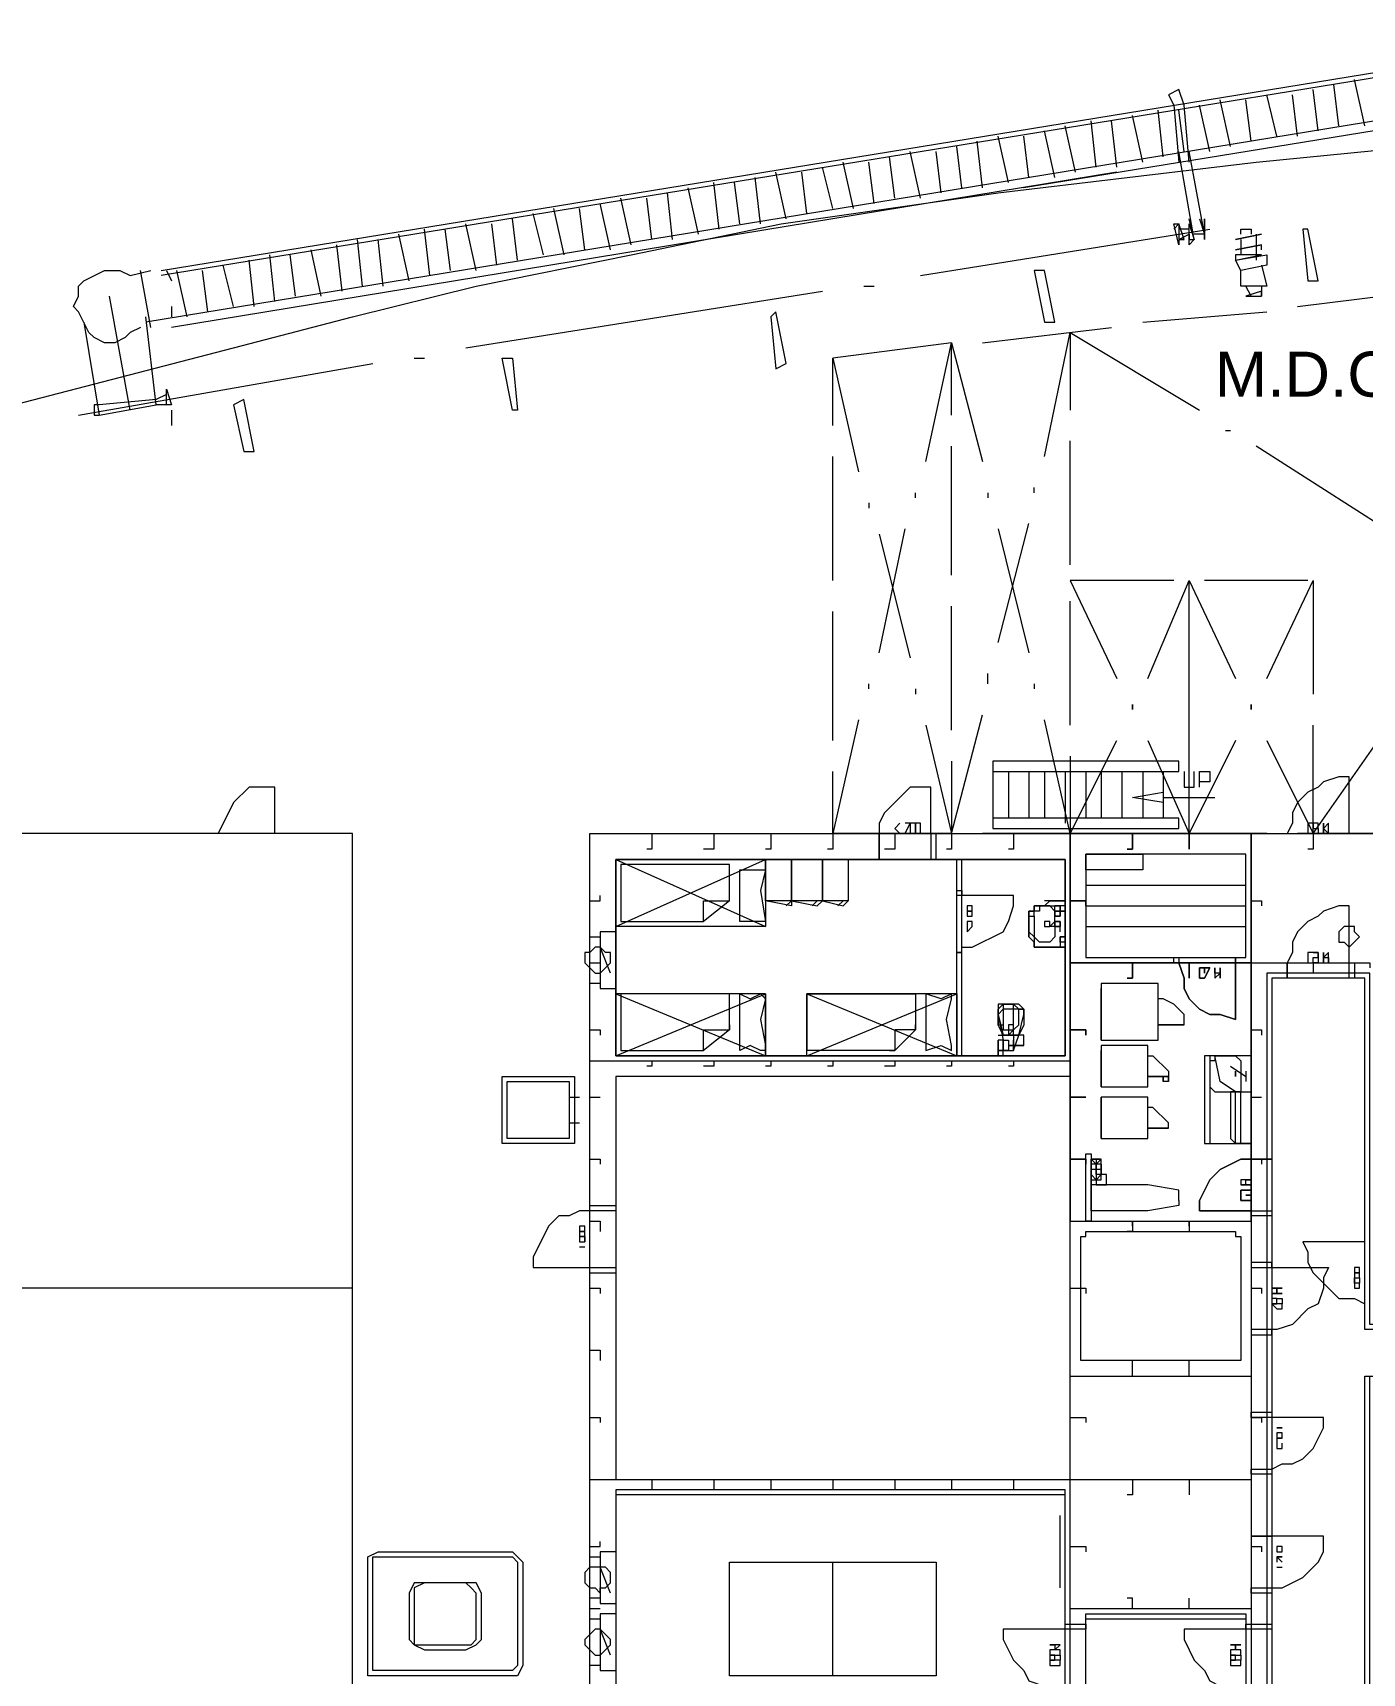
# Model space of a CAD drawing. Header units: millimetres. Extents: x -1005 to 291095, y -4225 to 50669.
# Drawn here: x 20494 to 38220, y 24118 to 45985 of the extents above; entities that cross this region are included whole.
import ezdxf

# ---------------------------------------------------------------- set-up
doc = ezdxf.new("R2010")
doc.units = ezdxf.units.MM
doc.layers.add('PDF_Geomertry', color=7, linetype='Continuous')
doc.styles.get("Standard").update_dxf_attribs({"font": 'arial.ttf'})

msp = doc.modelspace()

# ---------------------------------------------------------------- linework, layer by layer
at = {"layer": 'PDF_Geomertry', "lineweight": 5}
for points in [[(41629, 45985), (41629, 45916), (41767, 45365), (22000, 42128)], [(22206, 42817), (41629, 45985), (41629, 45916), (22206, 42748)], [(304, 13614), (304, 32830), (3885, 34552), (5538, 35379), (11737, 38134), (12495, 38409), (13872, 38960), (15319, 39511), (17385, 40131), (19451, 40820), (23170, 41784), (24755, 42197), (26408, 42610), (28474, 43024), (30471, 43437), (33364, 43850), (36808, 44263), (40320, 44608), (45279, 45021), (47277, 45090), (50721, 45297), (54233, 45365)], [(37910, 44746), (37841, 45297)], [(38254, 44746), (38116, 45365)], [(41767, 45228), (33708, 43919)], [(35912, 44263), (35844, 45021), (35775, 45228), (35637, 45159), (35706, 45021), (35775, 44263)], [(36463, 44470), (36326, 45090)], [(36739, 44539), (36670, 45090)], [(37083, 44608), (36946, 45159)], [(37359, 44608), (37290, 45159)], [(37634, 44677), (37565, 45228)], [(35293, 44263), (35155, 44883)], [(35568, 44332), (35499, 44952)], [(35844, 44401), (35775, 44952)], [(36188, 44401), (36050, 45021)], [(34122, 44057), (33984, 44677)], [(34397, 44126), (34259, 44746)], [(34673, 44195), (34604, 44814)], [(34948, 44195), (34879, 44814)], [(32331, 43781), (32193, 44401)], [(32606, 43850), (32538, 44401)], [(32882, 43919), (32813, 44470)], [(33157, 43919), (33088, 44539)], [(33502, 43988), (33364, 44608)], [(33777, 44057), (33708, 44608)], [(35981, 43230), (35981, 43230), (35912, 43161), (35912, 43437), (35981, 43230), (35775, 44401)], [(36050, 43506), (36050, 43506), (36119, 43299), (35912, 44401)], [(31160, 43644), (31022, 44195)], [(31435, 43644), (31298, 44263)], [(31711, 43712), (31642, 44263)], [(31987, 43781), (31918, 44332)], [(34948, 44126), (22344, 42059)], [(29645, 43368), (29576, 43988)], [(29920, 43437), (29851, 43988)], [(30196, 43437), (30127, 44057)], [(30540, 43506), (30402, 44126)], [(30816, 43575), (30747, 44126)], [(28474, 43161), (28336, 43781)], [(28749, 43230), (28680, 43781)], [(29025, 43230), (28956, 43850)], [(29369, 43299), (29232, 43919)], [(27303, 43024), (27165, 43575)], [(27578, 43024), (27441, 43644)], [(27854, 43093), (27785, 43644)], [(28198, 43093), (28061, 43712)], [(25512, 42679), (25375, 43299)], [(25788, 42748), (25719, 43368)], [(26063, 42817), (25994, 43368)], [(26408, 42817), (26270, 43437)], [(26683, 42886), (26614, 43437)], [(26959, 42955), (26890, 43506)], [(32331, 42748), (36188, 43368)], [(35775, 43230), (35844, 43230), (35775, 43230), (35775, 43161), (35706, 43437), (35775, 43437), (35706, 43368)], [(35844, 43230), (35775, 43437), (35775, 43230), (35912, 43299), (35912, 43230), (35981, 43230), (35912, 43506), (35912, 43506)], [(35912, 43230), (35912, 43368), (35775, 43368)], [(35912, 43437), (35912, 43437)], [(36119, 43299), (36119, 43299), (35981, 43299)], [(36119, 43506), (36119, 43506)], [(36119, 43299), (36119, 43299), (36119, 43437), (36119, 43368)], [(36119, 43437), (36119, 43368)], [(36119, 43230), (36119, 43230), (36119, 43299), (36119, 43299)], [(36601, 43299), (36601, 43368), (36739, 43368), (36739, 43299)], [(36670, 43368), (36739, 43368), (36739, 43368)], [(36808, 43299), (36808, 43024), (36808, 42955)], [(24341, 42473), (24204, 43093)], [(24617, 42542), (24548, 43161)], [(24892, 42610), (24823, 43230)], [(25168, 42610), (25099, 43230)], [(36877, 43093), (36877, 43161), (36532, 43093), (36532, 43093)], [(36532, 43093), (36877, 43161)], [(36601, 43230), (36601, 43024)], [(23170, 42335), (23033, 42886)], [(23446, 42335), (23377, 42955)], [(23722, 42404), (23653, 43024)], [(23997, 42473), (23928, 43024)], [(36877, 42886), (36946, 42610), (36601, 42610), (36601, 42817)], [(36670, 42955), (36670, 42955)], [(21931, 42059), (21793, 41991), (21724, 41922), (21586, 41853), (21449, 41853), (21311, 41922), (21242, 41991), (21104, 42266), (21035, 42335), (21104, 42473), (21104, 42610), (21173, 42679), (21449, 42817), (21655, 42817), (21793, 42748), (22069, 42817)], [(22069, 42059), (21931, 42817)], [(22275, 42817), (22344, 42679)], [(22551, 42197), (22413, 42817)], [(22826, 42266), (22757, 42817)], [(21793, 40957), (21517, 42473)], [(26270, 41784), (31022, 42542)], [(31573, 42610), (31711, 42610)], [(36877, 42610), (36877, 42473), (36877, 42542), (36670, 42473), (36739, 42473), (36670, 42610)], [(36739, 42473), (36877, 42473)], [(37359, 42335), (39012, 42542)], [(22344, 42335), (22344, 42197)], [(35293, 42128), (36946, 42266)], [(21173, 42128), (21380, 40889), (22137, 41026), (22000, 42197)], [(21173, 42059), (21173, 42059)], [(33157, 41853), (34879, 42059)], [(33984, 40338), (34328, 41991), (34328, 40957)], [(34328, 41991), (36050, 40957)], [(32744, 40889), (32744, 41853), (31160, 41646)], [(32400, 40269), (32744, 41853), (33157, 40269)], [(21104, 40889), (25030, 41577)], [(25581, 41646), (25719, 41646)], [(31160, 40751), (31160, 41646), (31504, 40131)], [(22275, 41164), (22137, 41095), (21380, 41026), (21311, 41026), (21311, 40889), (21380, 40889)], [(22275, 41026), (22137, 41026)], [(22344, 40957), (22344, 40751)], [(36395, 40682), (36463, 40682)], [(32744, 38753), (32744, 40475)], [(34328, 38891), (34328, 40544)], [(39494, 38478), (38530, 39373), (36808, 40475)], [(31160, 38685), (31160, 40338)], [(32262, 39787), (32262, 39855)], [(33226, 39855), (33226, 39787)], [(33846, 39855), (33846, 39924)], [(31642, 39718), (31642, 39649)], [(31780, 37720), (32124, 39373)], [(33364, 37858), (33777, 39442)], [(33364, 39373), (33777, 37720)], [(31780, 39304), (32193, 37651)], [(35706, 38685), (34328, 38685), (34948, 37376)], [(35361, 37376), (35912, 38685), (36532, 37376)], [(35361, 36549), (35912, 35310), (35912, 38685)], [(37497, 38685), (36119, 38685)], [(36946, 37376), (37565, 38685), (37565, 37169)], [(31160, 36549), (31160, 38271)], [(32744, 36687), (32744, 38340)], [(34328, 36756), (34328, 38409)], [(33226, 37307), (33226, 37445)], [(31642, 37238), (31642, 37307)], [(32262, 37238), (32262, 37169)], [(33846, 37307), (33846, 37238)], [(27923, 16782), (27923, 11203), (34328, 11203), (34328, 13958), (36739, 13958), (36739, 16369), (34328, 16369), (34328, 35310), (33984, 36825)], [(31504, 36825), (31160, 35310), (31160, 35103), (31091, 35103)], [(32400, 36756), (32744, 35310), (32744, 35103), (32675, 35103)], [(32744, 36274), (32744, 35310), (33157, 36894)], [(37565, 35310), (37565, 36756)], [(34328, 36343), (34328, 35310), (34948, 36549)], [(36532, 36549), (35912, 35310), (35912, 35103), (35912, 35310)], [(36946, 36549), (37565, 35310), (38530, 36687)], [(32744, 35310), (31160, 35310), (31160, 36136)], [(33295, 36136), (35775, 36136), (35775, 36274), (33295, 36274), (33295, 35379), (35775, 35379), (35775, 35516), (33295, 35516)], [(33502, 36136), (33502, 35516)], [(33777, 36136), (33777, 35516)], [(33984, 36136), (33984, 35516)], [(34259, 36136), (34259, 35516), (34259, 35447)], [(34535, 36136), (34535, 35516)], [(34741, 36136), (34741, 35516)], [(35017, 36136), (35017, 35516)], [(35293, 36136), (35293, 35516)], [(35568, 36136), (35568, 35516)], [(35844, 36136), (35844, 35930), (35981, 35930), (35981, 36136)], [(36050, 35930), (36050, 36136), (36188, 36136), (36188, 35998), (36050, 35998)], [(23722, 35310), (23722, 35930), (23377, 35930), (23170, 35723), (22964, 35310)], [(32469, 35310), (32469, 35930), (32193, 35930), (31849, 35585), (31780, 35447), (31780, 35310)], [(38048, 35310), (38048, 36067), (37910, 36067), (37703, 35998), (37634, 35930), (37497, 35861), (37359, 35723), (37290, 35585), (37290, 35447), (37221, 35310)], [(35568, 35792), (36257, 35792)], [(32055, 35447), (31987, 35379), (32055, 35310)], [(32124, 35310), (32193, 35447), (32124, 35447)], [(37565, 35447), (37497, 35447), (37497, 35310), (37565, 35310), (37565, 35103), (37497, 35103)], [(21586, 11203), (21586, 10170), (24755, 10170), (24755, 35310), (17523, 35310)], [(28749, 35310), (28749, 35103), (28680, 35103)], [(29576, 35310), (29576, 35103), (29438, 35103)], [(30333, 35310), (30333, 35103), (30265, 35103)], [(31987, 35310), (31987, 35103), (31849, 35103)], [(34810, 35310), (33157, 35310)], [(33571, 35310), (33571, 35103), (33502, 35103)], [(36739, 35310), (34328, 35310), (34328, 30144), (36739, 30144), (36739, 35310), (36739, 11203), (35775, 9895)], [(36946, 35310), (35293, 35310)], [(39081, 35310), (37359, 35310)], [(28267, 34070), (28267, 34965)], [(29782, 34414), (29782, 34828), (29782, 34896), (28336, 34896), (28336, 34828), (28336, 34139), (28336, 34139), (29438, 34139), (29438, 34139)], [(30265, 34965), (30265, 34070)], [(32813, 33175), (32813, 32348), (30816, 32348), (32813, 33175), (30816, 33175), (32813, 32348), (32813, 34965)], [(32882, 32348), (32882, 34965)], [(34535, 34621), (36670, 34621)], [(27923, 34414), (28061, 34414), (28061, 34483)], [(30609, 34414), (30609, 34345), (30265, 34414)], [(30540, 34345), (30609, 34414), (30953, 34345), (31022, 34414), (31298, 34345), (31367, 34414)], [(30885, 34345), (30953, 34414)], [(31229, 34345), (31298, 34414)], [(32882, 33794), (33020, 33794), (33433, 34001), (33502, 34139), (33571, 34345), (33571, 34483), (32882, 34483)], [(33846, 34345), (33846, 34345), (33915, 34345), (33984, 34345), (34053, 34414), (33984, 34345), (33984, 34345)], [(33846, 34208), (33846, 34277), (33846, 34345), (33846, 34345)], [(34122, 34277), (34122, 34277), (34053, 34345), (33915, 34345), (33915, 34277), (33846, 34277), (33846, 34277)], [(33915, 34345), (33915, 34345), (33984, 34345), (34053, 34414), (33984, 34345), (33984, 34345)], [(33984, 34345), (33984, 34345), (33915, 34345), (33984, 34345), (34053, 34345), (34122, 34345)], [(33984, 34345), (33984, 34345), (33915, 34345)], [(34122, 34414), (33984, 34414)], [(34191, 34345), (34191, 34345), (34122, 34345)], [(34259, 33932), (34259, 33932), (34191, 33932), (34259, 33932), (34259, 33863), (34259, 34070), (34259, 34345), (34191, 34345), (34191, 34277), (34191, 34345), (34191, 34345)], [(34191, 34208), (34191, 34208), (34191, 34345), (34191, 34345)], [(34191, 34208), (34191, 34208), (34191, 34345), (34191, 34277), (34191, 34277), (34191, 34345), (34191, 34345)], [(34191, 34345), (34191, 34345), (34191, 34277)], [(34535, 34345), (34535, 34414), (34328, 34414), (34535, 34414), (34535, 34345), (36670, 34345)], [(36739, 34345), (36739, 34414), (36877, 34414), (36877, 34345)], [(38048, 33381), (38048, 34345), (37910, 34345), (37703, 34277), (37634, 34208), (37497, 34139), (37359, 34001), (37290, 33863), (37290, 33726), (37221, 33588)], [(33777, 34139), (33777, 34070), (33777, 34070), (33777, 34139), (33777, 34208), (33777, 34139), (33777, 34208), (33777, 34277), (33846, 34277)], [(33777, 34070), (33777, 34070), (33777, 34139)], [(33846, 34208), (33846, 34139)], [(33846, 34139), (33846, 34139), (33846, 34070)], [(34122, 34139), (34122, 34208)], [(34122, 34139), (34122, 34070), (34122, 34070)], [(34191, 34277), (34191, 34208), (34191, 34208)], [(34191, 34139), (34191, 34070), (34191, 34070)], [(34259, 34277), (34259, 34277)], [(28061, 33312), (27923, 33312), (27923, 33932), (28061, 33932)], [(28267, 34001), (28061, 34001), (28061, 33243), (28267, 33243)], [(33777, 34001), (33777, 34070), (33777, 34001), (33777, 33932), (33777, 33932)], [(33846, 33863), (33777, 33932), (33777, 34001), (33777, 34070)], [(33777, 34001), (33846, 33932), (33846, 33932)], [(33777, 33932), (33846, 33863), (33846, 33794), (33846, 33794)], [(34122, 34070), (34122, 34001), (34122, 33932), (34122, 33932), (34053, 33863), (33915, 33863), (33846, 33932), (33846, 33863), (33846, 33863), (33846, 33794), (33915, 33794), (33915, 33794)], [(33846, 34070), (33846, 34001), (33846, 33932), (33846, 33932)], [(34259, 33932), (34259, 33932), (34259, 33863), (34191, 33863), (34191, 33794), (34122, 33794)], [(34122, 33932), (34122, 33932)], [(34191, 34001), (34191, 34070), (34191, 34070)], [(34191, 34070), (34191, 34070)], [(34535, 34070), (36670, 34070)], [(28198, 33450), (28061, 33794)], [(33846, 33794), (33846, 33794), (33846, 33863), (33846, 33863)], [(33915, 33794), (34053, 33794), (33984, 33794), (33984, 33794), (33984, 33794)], [(34191, 33794), (34191, 33794)], [(37565, 33726), (37497, 33726), (37497, 33588), (37565, 33588), (37565, 33657)], [(27923, 33588), (28061, 33588), (28061, 33450)], [(36739, 33588), (34328, 33588), (38323, 33588), (38323, 33519)], [(37565, 33588), (37565, 33450), (37497, 33450)], [(28267, 32348), (28267, 33175)], [(29782, 33175), (28336, 33175), (28336, 32417), (28336, 32417)], [(28336, 33175), (28336, 33175)], [(29782, 32761), (29782, 33175), (29782, 33175)], [(30816, 32348), (30816, 33175), (32193, 33175), (32262, 33175), (32262, 32761), (32262, 32692), (32193, 32692), (31987, 32692), (31987, 32417), (31918, 32417), (31987, 32417), (32262, 32692), (32262, 32761)], [(30816, 33175), (30816, 32417)], [(33571, 32417), (33640, 32624), (33708, 32899), (33708, 32968), (33640, 32968), (33571, 33037), (33433, 33037), (33364, 32968), (33364, 32899), (33433, 32555)], [(33433, 33037), (33433, 32692), (33502, 32692), (33502, 32624), (33571, 32624), (33571, 32692), (33571, 33037)], [(34741, 32830), (34741, 33175)], [(35706, 32761), (35775, 32761), (35844, 32761), (35499, 32761), (35844, 32761), (35844, 32899), (35706, 33037), (35568, 33106), (35499, 33106)], [(33640, 32624), (33708, 32899), (33708, 32761), (33640, 32624), (33433, 32624), (33364, 32761), (33364, 32899), (33433, 32624)], [(27923, 32692), (28061, 32692), (28061, 32624)], [(33364, 32624), (33433, 32624), (33640, 32624), (33640, 32624)], [(36739, 32692), (36739, 32692), (36877, 32692), (36877, 32624)], [(28336, 32417), (29438, 32417)], [(31918, 32417), (30816, 32417), (30816, 32417)], [(33364, 32417), (33364, 32417), (33364, 32348), (33364, 32555), (33364, 32486), (33364, 32555)], [(33433, 32486), (33433, 32486), (33433, 32555), (33364, 32555), (33364, 32486)], [(33364, 32486), (33364, 32486), (33364, 32417)], [(33433, 32417), (33364, 32417), (33364, 32417)], [(33364, 32417), (33433, 32417), (33433, 32417)], [(33433, 32417), (33364, 32417)], [(33433, 32555), (33502, 32555), (33502, 32486), (33502, 32417), (33433, 32417), (33433, 32486), (33433, 32555), (33433, 32486), (33433, 32486)], [(33433, 32348), (33433, 32417), (33433, 32417), (33433, 32486), (33433, 32486)], [(33433, 32486), (33433, 32417), (33433, 32417)], [(33433, 32417), (33433, 32417), (33502, 32417)], [(33502, 32417), (33571, 32417), (33571, 32417)], [(33571, 32417), (33571, 32486), (33571, 32555), (33571, 32555)], [(33571, 32555), (33571, 32486), (33571, 32417), (33571, 32417)], [(34741, 32073), (34741, 32417)], [(27923, 32279), (34328, 32279)], [(28749, 32279), (28749, 32210), (28680, 32210)], [(29576, 32279), (29576, 32210), (29438, 32210)], [(30333, 32279), (30333, 32210), (30265, 32210)], [(31160, 32279), (31160, 32210), (31091, 32210)], [(31987, 32279), (31987, 32210), (31849, 32210)], [(32744, 32279), (32744, 32210), (32675, 32210)], [(33364, 32348), (33364, 32348)], [(33571, 32279), (33571, 32210), (33502, 32210)], [(35361, 32348), (35430, 32348), (35637, 32141), (35637, 32073), (35361, 32073), (35637, 32073), (35637, 32004), (35637, 32073)], [(36257, 32348), (36532, 32348), (36601, 32279), (36601, 31935), (36601, 31866), (36532, 31866), (36326, 32004), (36257, 32348), (36257, 32279), (36188, 32279), (36188, 31935), (36257, 31866), (36532, 31866), (36463, 31866), (36463, 31797), (36463, 31315), (36463, 31246), (36532, 31177), (36532, 31866), (36739, 31866), (36739, 31177), (36532, 31177)], [(36463, 32210), (36670, 32073)], [(34328, 32073), (28267, 32073), (28267, 26700)], [(35637, 32004), (35568, 32004)], [(36670, 32141), (36670, 32004)], [(27647, 31797), (27785, 31797)], [(27923, 31797), (28061, 31797)], [(34741, 31384), (34741, 31728)], [(36601, 31177), (36601, 31866)], [(36739, 31177), (36739, 31866)], [(36739, 31797), (36739, 31797), (36877, 31797)], [(35568, 31384), (35637, 31384), (35361, 31384), (35637, 31384), (35637, 31453), (35430, 31659), (35361, 31659)], [(27647, 31453), (27785, 31453)], [(27923, 30971), (28061, 30971), (28061, 30902)], [(34673, 30971), (34673, 30626), (34604, 30626)], [(34604, 30695), (34741, 30695), (34741, 30971), (34604, 30971), (34673, 30902)], [(34604, 30971), (34604, 30971), (34604, 30902), (34604, 30833), (34604, 30764), (34673, 30695), (34741, 30764), (34741, 30833), (34741, 30764)], [(34741, 30902), (34741, 30902), (34741, 30971), (34673, 30902), (34604, 30971), (34741, 30971), (34673, 30902)], [(34741, 30902), (34673, 30902), (34604, 30902)], [(34741, 30833), (34741, 30902), (34741, 30833), (34673, 30833), (34604, 30833), (34604, 30902), (34604, 30902)], [(36739, 30971), (36739, 30971), (36601, 30971), (36326, 30833), (36188, 30695), (36050, 30420), (36050, 30282), (36739, 30282), (36050, 30282), (36050, 30420), (36188, 30695), (36326, 30833), (36601, 30971), (36739, 30971), (36877, 30971), (36877, 30902)], [(36739, 30971), (36739, 30971), (36739, 31039)], [(35775, 30420), (35775, 30488), (35775, 30557), (35361, 30626), (35293, 30626), (34604, 30626), (34604, 30626)], [(35775, 30420), (35775, 30420), (35775, 30351), (35361, 30282), (35293, 30282), (34604, 30282), (34604, 30626), (34604, 30282)], [(28267, 30282), (27923, 30282), (27785, 30282), (27647, 30213), (27510, 30213), (27372, 30075), (27165, 29662), (27165, 29524), (27923, 29524), (28267, 29524)], [(27923, 30351), (28267, 30351)], [(36739, 30282), (36739, 30213), (36739, 30213)], [(27923, 30144), (28061, 30144), (28061, 30006)], [(34328, 30144), (36739, 30144)], [(34604, 30144), (34535, 30144)], [(35155, 30075), (35155, 30144), (35155, 30006), (35086, 30006)], [(35912, 30075), (35912, 30144), (35912, 30006)], [(27785, 29800), (27854, 29800)], [(38254, 29869), (37428, 29869), (37497, 29731), (37497, 29593), (37565, 29455), (37910, 29111), (38116, 29111), (38254, 29042)], [(36739, 29524), (37772, 29524), (37703, 29386), (37703, 29249), (37634, 29042), (37497, 28973), (37290, 28767), (37083, 28698), (36946, 28698)], [(27923, 29455), (28267, 29455)], [(38116, 29318), (38116, 29249), (38185, 29249), (38185, 29318)], [(24755, 29249), (17523, 29249)], [(27923, 29249), (28061, 29249), (28061, 29180)], [(34328, 29249), (34535, 29249), (34535, 29180)], [(36739, 29249), (36877, 29249), (36877, 29180)], [(27923, 28422), (28061, 28422), (28061, 28284)], [(35155, 28078), (35155, 28284), (35086, 28284)], [(35912, 28078), (35912, 28284)], [(34328, 28078), (36739, 28078)], [(27923, 27527), (28061, 27527), (28061, 27458)], [(34328, 27527), (34535, 27527), (34535, 27458)], [(36739, 27527), (36877, 27527), (36877, 27458)], [(37014, 26838), (37152, 26907), (37290, 26907), (37428, 26976), (37565, 27114), (37703, 27389), (37703, 27527), (37014, 27527)], [(37152, 27251), (37083, 27251), (37083, 27182), (37083, 27114), (37152, 27114), (37152, 27182)], [(27923, 26700), (36739, 26700)], [(28749, 26700), (28749, 26563), (28680, 26563)], [(29576, 26700), (29576, 26563), (29438, 26563)], [(30333, 26700), (30333, 26563), (30265, 26563)], [(31160, 26700), (31160, 26563), (31091, 26563)], [(31987, 26700), (31987, 26563), (31849, 26563)], [(32744, 26700), (32744, 26563), (32675, 26563)], [(33571, 26700), (33571, 26563), (33502, 26563)], [(35155, 26700), (35155, 26494), (35086, 26494)], [(35912, 26700), (35912, 26494)], [(34191, 25254), (34191, 26218)], [(34191, 26149), (34191, 26149)], [(27923, 25805), (28061, 25805), (28061, 25874)], [(34191, 25943), (34191, 25943)], [(34191, 25805), (34191, 25805)], [(34328, 25805), (34535, 25805), (34535, 25736)], [(36739, 25805), (36877, 25805), (36877, 25736)], [(37014, 25254), (37152, 25254), (37428, 25392), (37634, 25598), (37703, 25736), (37703, 25943), (37014, 25943)], [(28061, 25116), (27923, 25116), (27923, 25667), (28061, 25667)], [(28267, 25736), (28061, 25736), (28061, 25047), (28267, 25047)], [(31160, 24083), (31160, 25598)], [(34191, 25667), (34191, 25667)], [(37152, 25598), (37083, 25667), (37083, 25598)], [(28198, 25185), (28061, 25529)], [(34191, 25529), (34191, 25529)], [(34191, 25392), (34191, 25392)], [(37083, 25529), (37152, 25529)], [(27923, 24978), (28061, 24978)], [(34328, 24978), (36739, 24978)], [(35155, 24978), (35155, 25116), (35086, 25116)], [(35912, 24978), (35912, 25116)], [(28061, 24221), (27923, 24221), (27923, 24841), (28061, 24841)], [(28267, 24910), (28061, 24910), (28061, 24152), (28267, 24152)], [(28198, 24359), (28061, 24703)], [(34259, 24703), (33433, 24703), (33433, 24565), (33571, 24290), (33708, 24152), (33777, 24014), (33984, 23945), (34259, 23945)], [(36670, 24703), (35844, 24703), (35844, 24565), (35981, 24290), (36119, 24152), (36188, 24014), (36326, 23945), (36670, 23945)], [(34122, 24290), (34053, 24290), (34053, 24221), (34191, 24221), (34191, 24290)]]:
    msp.add_lwpolyline(points, dxfattribs=at)
for points in [[(35912, 43368), (35912, 43368)], [(36119, 43506), (36119, 43230)], [(36119, 43299), (36119, 43437)], [(36877, 43299), (36532, 43230), (36877, 43299)], [(37634, 42679), (37497, 43368), (37428, 43368), (37497, 42679)], [(36946, 42886), (36601, 42817), (36532, 42955), (36946, 43024)], [(36877, 43024), (36877, 43024), (36532, 43024), (36532, 42955)], [(34122, 42128), (33984, 42817), (33846, 42817), (33984, 42128)], [(30540, 41577), (30402, 42266), (30333, 42197), (30402, 41508)], [(26959, 40957), (26890, 40957), (26752, 41646), (26890, 41646)], [(22275, 41026), (22275, 41233), (22344, 41026)], [(23308, 40406), (23446, 40406), (23308, 41095), (23170, 41026)], [(35155, 37032), (35155, 36963)], [(36739, 37032), (36739, 36963)], [(35568, 35723), (35155, 35792), (35568, 35861), (35568, 35723)], [(32193, 35447), (32193, 35310), (32262, 35310), (32262, 35447), (32193, 35447)], [(32331, 35447), (32262, 35447), (32262, 35310), (32331, 35310), (32331, 35447)], [(37634, 35447), (37565, 35447), (37565, 35379), (37634, 35379), (37634, 35310), (37565, 35310), (37565, 35379), (37634, 35379), (37634, 35447)], [(37703, 35447), (37703, 35310), (37703, 35447)], [(37772, 35447), (37703, 35379), (37772, 35310), (37772, 35447)], [(43144, 35310), (43144, 11203), (27923, 11203), (27923, 35310)], [(31780, 34965), (31780, 35310), (31780, 34965)], [(32538, 34965), (32538, 35310), (32469, 35310), (32469, 34965), (32538, 34965)], [(35086, 35103), (35155, 35103), (35155, 35310), (35155, 35103)], [(36670, 35034), (34535, 35034), (34535, 33657), (36670, 33657)], [(36670, 35034), (34535, 35034), (34535, 33657), (36670, 33657)], [(34535, 35034), (35293, 35034), (35293, 34828), (34535, 34828), (34535, 35034)], [(28267, 34965), (28267, 32348)], [(28267, 34965), (30265, 34070), (28267, 34070), (30265, 34965)], [(34259, 34965), (28267, 34965)], [(30196, 34552), (30265, 34139), (30196, 34139), (30058, 34139), (29920, 34139), (29920, 34552), (29920, 34828), (30058, 34828), (30196, 34828), (30265, 34828)], [(30265, 34965), (30609, 34965), (30609, 34414), (30265, 34414), (30265, 34965)], [(30609, 34965), (31022, 34965), (31022, 34414), (30609, 34414), (30609, 34965)], [(31022, 34965), (31367, 34965), (31367, 34414), (31022, 34414), (31022, 34965)], [(34259, 34965), (34259, 32348)], [(32813, 34552), (32882, 34552), (32882, 34483), (32813, 34483), (32813, 34552)], [(29438, 34414), (29507, 34414), (29782, 34414), (29438, 34139)], [(29782, 34414), (29782, 34414)], [(32951, 34345), (32951, 34277), (33020, 34277), (33020, 34345), (32951, 34345)], [(33777, 34208), (33846, 34208), (33846, 34277), (33846, 34345), (33846, 34277), (33777, 34277)], [(33846, 34277), (33846, 34345)], [(33915, 34345), (33846, 34345), (33915, 34345), (33846, 34345)], [(34053, 34414), (34259, 34414), (34053, 34414), (34259, 34414)], [(34191, 34208), (34191, 34208), (34191, 34208), (34191, 34277), (34122, 34277), (34122, 34208), (34122, 34277), (34122, 34208), (34122, 34277), (34122, 34345), (34191, 34345), (34191, 34277), (34122, 34277), (34122, 34208)], [(34191, 34277), (34191, 34345)], [(34191, 34277), (34191, 34345)], [(34191, 34277), (34191, 34345)], [(34191, 34277), (34191, 34345)], [(34259, 34414), (34259, 34345)], [(34259, 34414), (34259, 34345)], [(34259, 34345), (34259, 34070), (34259, 34345), (34259, 34070)], [(32951, 34208), (33020, 34208), (33020, 34277), (32951, 34277), (32951, 34208)], [(32951, 34139), (32951, 34001), (33020, 34070), (33020, 34139)], [(33846, 34277), (33777, 34277), (33777, 34208), (33777, 34139), (33777, 34208), (33777, 34277)], [(33984, 34139), (33984, 34070), (34053, 34070), (34053, 34139), (33984, 34139)], [(33984, 34139), (33984, 34070), (34053, 34070), (34053, 34139), (33984, 34139)], [(34122, 34139), (34122, 34070), (34122, 34139), (34122, 34070), (34053, 34070)], [(34122, 34208), (34122, 34277)], [(34122, 34277), (34191, 34277), (34122, 34277)], [(34122, 34277), (34191, 34277), (34122, 34277)], [(34191, 34277), (34122, 34277), (34191, 34277)], [(34191, 34208), (34122, 34208), (34191, 34208)], [(34122, 34070), (34122, 34070), (34191, 34070), (34191, 34070), (34122, 34070), (34122, 34139), (34191, 34139), (34191, 34070), (34191, 34070), (34191, 34139), (34122, 34139)], [(34259, 34277), (34191, 34277), (34259, 34277)], [(34191, 34208), (34191, 34208)], [(34191, 34208), (34191, 34208)], [(34191, 34208), (34191, 34208)], [(34191, 34208), (34191, 34208)], [(34191, 34208), (34191, 34208)], [(34191, 34208), (34191, 34208)], [(34191, 34070), (34191, 34070), (34191, 34139)], [(34191, 34070), (34191, 34139), (34191, 34070)], [(34191, 34070), (34191, 34139), (34191, 34070)], [(34259, 34208), (34259, 34208), (34259, 34277)], [(34122, 34070), (34122, 34070)], [(34122, 34070), (34122, 34070)], [(34122, 34070), (34122, 34070), (34191, 34070)], [(34191, 34070), (34191, 34070)], [(34191, 34070), (34191, 34070)], [(34191, 34070), (34191, 34070)], [(34191, 34070), (34191, 34070)], [(34191, 33863), (34191, 33932), (34191, 33863)], [(34191, 33932), (34191, 33932)], [(34191, 33932), (34191, 33932)], [(34259, 33794), (34259, 34070), (34259, 33794)], [(34259, 33932), (34259, 33932)], [(38185, 33932), (38116, 34001), (38116, 34070), (37979, 34070), (37910, 34001), (37910, 33863), (37979, 33863), (38048, 33794), (38185, 33932)], [(28198, 33657), (28198, 33726), (28130, 33726), (28061, 33794), (27992, 33794), (27923, 33726), (27854, 33726), (27854, 33588), (27992, 33450), (28061, 33450), (28198, 33588), (28198, 33657)], [(32813, 33726), (32882, 33726), (32813, 33726)], [(33846, 33794), (33915, 33794)], [(33984, 33794), (33915, 33794)], [(33984, 33794), (34122, 33794), (34053, 33794)], [(34053, 33794), (34259, 33794)], [(34259, 33794), (34259, 33794)], [(37634, 33726), (37565, 33726), (37634, 33726), (37634, 33588), (37565, 33588), (37565, 33657), (37634, 33657), (37634, 33726)], [(37703, 33726), (37703, 33588), (37703, 33726)], [(37772, 33726), (37703, 33657), (37772, 33657), (37772, 33588), (37772, 33726)], [(35086, 33381), (35155, 33381), (35155, 33588), (35155, 33381)], [(35775, 33657), (35775, 33588), (35706, 33588), (35706, 33657), (35775, 33657)], [(35775, 33657), (35775, 33588), (35706, 33588), (35706, 33657), (35775, 33657)], [(36532, 33588), (36532, 32830), (36326, 32899), (36188, 32899), (36050, 32968), (35912, 33106), (35844, 33243), (35844, 33381), (35775, 33588), (35844, 33381), (35844, 33243), (35912, 33106), (36050, 32968), (36188, 32899), (36326, 32899), (36532, 32830)], [(35912, 33381), (35912, 33588)], [(36119, 33519), (36188, 33519), (36119, 33381), (36050, 33381), (36050, 33519), (36119, 33519), (36119, 33450), (36119, 33519), (36050, 33519), (36050, 33381), (36119, 33381), (36188, 33519)], [(36257, 33519), (36257, 33381), (36326, 33450), (36257, 33450), (36257, 33519)], [(36257, 33519), (36257, 33381), (36326, 33450), (36257, 33450), (36257, 33519)], [(36326, 33519), (36326, 33381), (36326, 33519)], [(36326, 33519), (36326, 33381), (36326, 33519)], [(36532, 33657), (36532, 33588), (36532, 33657)], [(36532, 33657), (36532, 33588), (36532, 33657)], [(37221, 33588), (37221, 33381), (37221, 33588)], [(38048, 33588), (38116, 33588), (38116, 33381), (38048, 33381), (38048, 33588)], [(35499, 33312), (34741, 33312), (34741, 32555), (35499, 32555), (35499, 33312)], [(34741, 32555), (34741, 33243)], [(38323, 33450), (36946, 33450), (36946, 13063), (38323, 13063), (38323, 28078), (38667, 28078), (38667, 28767), (38323, 28767)], [(38254, 33381), (37014, 33381), (37014, 13063), (38254, 13063), (38254, 28078), (38667, 28078), (38667, 28698), (38254, 28698)], [(28267, 32348), (30265, 33175), (28267, 33175), (30265, 32348)], [(30058, 32486), (29920, 32417), (29920, 32486), (29920, 32830), (29920, 33106), (29920, 33175), (30058, 33106), (30196, 33175), (30265, 33106), (30196, 32830), (30265, 32486), (30265, 32417), (30196, 32417)], [(30265, 32348), (30265, 33175)], [(32744, 32486), (32675, 32830), (32744, 33106), (32744, 33175), (32606, 33106), (32400, 33175), (32400, 33106), (32400, 32830), (32400, 32486), (32400, 32417), (32606, 32486), (32744, 32417)], [(33364, 32899), (33364, 32968), (33433, 33037), (33571, 33037), (33640, 32968), (33708, 32968), (33708, 32899), (33708, 32968), (33640, 33037), (33364, 33037)], [(33502, 32968), (33433, 32968), (33364, 32899), (33364, 32761), (33433, 32761), (33433, 32692), (33571, 32692), (33640, 32761), (33640, 32968), (33571, 32968), (33571, 32968), (33502, 32968)], [(29438, 32692), (29507, 32692), (29782, 32692), (29438, 32417)], [(29782, 32761), (29782, 32692)], [(33502, 32624), (33433, 32624), (33502, 32624)], [(33433, 32624), (33502, 32624), (33433, 32624)], [(33502, 32624), (33433, 32624), (33502, 32624)], [(33433, 32624), (33502, 32624), (33433, 32624)], [(33502, 32624), (33433, 32624), (33502, 32624)], [(33433, 32624), (33502, 32624), (33433, 32624)], [(33502, 32624), (33433, 32624), (33502, 32624)], [(33571, 32692), (33571, 32761), (33502, 32761), (33502, 32624), (33571, 32692)], [(33571, 32624), (33571, 32486), (33708, 32486), (33708, 32624), (33571, 32624)], [(33571, 32624), (33571, 32486), (33708, 32486), (33708, 32624), (33571, 32624)], [(33571, 32624), (33571, 32486), (33708, 32486), (33708, 32624), (33571, 32624)], [(33571, 32624), (33571, 32486), (33708, 32486), (33708, 32624), (33571, 32624)], [(33571, 32624), (33571, 32486), (33708, 32486), (33708, 32624), (33571, 32624)], [(33571, 32624), (33571, 32486), (33708, 32486), (33708, 32624), (33571, 32624)], [(34535, 32624), (34535, 32692), (34328, 32692), (34535, 32692)], [(29438, 32417), (29438, 32417)], [(33364, 32417), (33364, 32417)], [(33433, 32417), (33433, 32417)], [(33502, 32486), (33502, 32486)], [(33571, 32486), (33502, 32486), (33571, 32486)], [(33571, 32486), (33502, 32486), (33571, 32486)], [(33571, 32486), (33502, 32486)], [(33571, 32486), (33571, 32486)], [(33571, 32486), (33708, 32486)], [(33571, 32417), (33571, 32417)], [(35361, 32486), (34741, 32486), (34741, 31935), (35361, 31935), (35361, 32486)], [(34741, 32417), (34741, 31935), (34741, 32417)], [(34259, 32348), (28267, 32348)], [(33433, 32348), (33364, 32348), (33433, 32348)], [(33364, 32348), (33364, 32348)], [(36739, 31177), (36739, 32348), (36119, 32348), (36119, 31177), (36739, 31177)], [(36739, 31177), (36739, 32348), (36188, 32348), (36188, 31177), (36739, 31177)], [(27716, 31177), (26752, 31177), (26752, 32073), (27716, 32073), (27716, 31177)], [(26821, 31246), (26821, 32004), (27647, 32004), (27647, 31246)], [(35568, 32004), (35568, 32073)], [(36532, 32073), (36532, 32141), (36532, 32073)], [(34535, 31797), (34328, 31797)], [(35361, 31797), (34741, 31797), (34741, 31246), (35361, 31246), (35361, 31797)], [(34741, 31797), (34741, 31246), (34741, 31797)], [(34535, 30902), (34535, 30971), (34328, 30971), (34535, 30971)], [(34535, 31039), (34604, 31039), (34604, 30144), (34535, 30144)], [(34604, 30695), (34604, 30695), (34604, 30971)], [(34673, 30764), (34673, 30833), (34673, 30764), (34673, 30902)], [(34673, 30902), (34673, 30902)], [(37014, 30971), (36739, 30971), (37014, 30971)], [(34604, 30764), (34604, 30626), (34604, 30764)], [(34604, 30764), (34604, 30695), (34604, 30764)], [(34673, 30764), (34673, 30626), (34810, 30626), (34810, 30764), (34673, 30764)], [(36601, 30695), (36601, 30626), (36670, 30626), (36670, 30695), (36739, 30695), (36601, 30695)], [(36601, 30695), (36601, 30626), (36670, 30626), (36670, 30695), (36739, 30695), (36601, 30695)], [(36601, 30626), (36739, 30626), (36601, 30626)], [(36601, 30626), (36739, 30626), (36601, 30626)], [(36601, 30488), (36601, 30557), (36739, 30557), (36601, 30557), (36601, 30488), (36601, 30420), (36739, 30420), (36739, 30488), (36670, 30488), (36739, 30488), (36739, 30420), (36601, 30420)], [(37014, 30213), (36739, 30213), (36739, 30282), (37014, 30282), (37014, 30213)], [(27785, 30075), (27785, 30006), (27854, 30006), (27854, 30075), (27785, 30075)], [(27785, 30006), (27785, 29937), (27854, 29937), (27854, 30006), (27785, 30006)], [(34535, 28284), (34466, 28284), (34466, 28353), (34466, 29869), (34466, 29937), (34535, 29937), (34535, 30006), (36532, 30006), (36532, 29937), (36601, 29937), (36601, 29869), (36601, 28353), (36601, 28284), (36532, 28284)], [(27785, 29869), (27854, 29869), (27854, 29937), (27854, 29869), (27854, 29937), (27785, 29937), (27785, 29869)], [(37014, 29524), (37014, 29593), (36739, 29593), (36739, 29524), (37014, 29524)], [(38116, 29524), (38116, 29455), (38185, 29455), (38185, 29524), (38116, 29524)], [(38116, 29455), (38116, 29386), (38185, 29386), (38185, 29455), (38116, 29455)], [(38116, 29318), (38116, 29386), (38185, 29386), (38185, 29318), (38116, 29318), (38116, 29386), (38116, 29318)], [(37014, 29180), (37152, 29180), (37083, 29180), (37083, 29249), (37083, 29180), (37014, 29180)], [(37014, 29249), (37152, 29249), (37014, 29249)], [(37014, 29111), (37014, 29042), (37083, 29042), (37083, 29111), (37152, 29111), (37152, 29042), (37083, 29042), (37083, 29111), (37014, 29111)], [(37083, 29042), (37014, 29042), (37083, 28973), (37152, 28973), (37152, 29042), (37083, 29042)], [(37014, 28629), (37014, 28698), (36739, 28698), (36739, 28629), (37014, 28629)], [(36739, 27596), (37014, 27596), (37014, 27527), (36739, 27527), (36739, 27596)], [(37083, 27389), (37152, 27389), (37083, 27389)], [(37083, 27320), (37083, 27251), (37152, 27251), (37152, 27320), (37083, 27320)], [(36739, 26838), (37014, 26838), (37014, 26769), (36739, 26769), (36739, 26838)], [(34259, 26563), (28267, 26563), (28267, 22430), (34259, 22430), (34259, 26563)], [(34259, 26494), (28267, 26494), (28267, 22499), (34259, 22499), (34259, 26494)], [(36739, 25943), (37014, 25943), (36739, 25943)], [(37083, 25736), (37152, 25736), (37152, 25805), (37083, 25805), (37083, 25736)], [(27028, 25598), (27028, 24221), (26959, 24083), (26890, 24083), (25099, 24083), (24961, 24083), (24961, 24221), (24961, 25598), (24961, 25667), (25099, 25736), (26890, 25736), (26959, 25667)], [(26959, 25598), (26959, 24221), (26890, 24152), (25099, 24152), (25030, 24152), (25030, 24221), (25030, 25598), (25030, 25667), (25099, 25667), (26890, 25667)], [(29782, 25598), (32538, 25598), (32538, 24083), (29782, 24083), (29782, 25598)], [(37083, 25667), (37152, 25667), (37083, 25667)], [(28198, 25392), (28198, 25461), (28130, 25529), (27923, 25529), (27854, 25461), (27854, 25323), (27923, 25254), (27992, 25254), (28061, 25185), (28061, 25254), (28130, 25254), (28198, 25323), (28198, 25392)], [(25512, 25185), (25512, 24565), (25581, 24496), (25719, 24427), (26270, 24427), (26408, 24496), (26477, 24565), (26477, 25185), (26408, 25323), (26270, 25323), (25719, 25323), (25581, 25323)], [(25581, 25185), (25581, 24565), (25581, 24496), (25719, 24496), (26270, 24496), (26339, 24496), (26408, 24565), (26408, 25185), (26339, 25254), (26270, 25323), (25719, 25323), (25581, 25254)], [(36739, 25254), (37014, 25254), (37014, 25185), (36739, 25185), (36739, 25254)], [(34259, 24772), (34535, 24772), (34535, 24703), (34259, 24703), (34259, 24772)], [(34535, 24910), (36670, 24910), (36670, 20708), (34535, 20708), (34535, 24910)], [(34535, 24841), (36670, 24841), (36670, 20777), (34535, 20777), (34535, 24841)], [(36670, 24772), (37014, 24772), (37014, 24703), (36670, 24703), (36670, 24772)], [(28198, 24496), (28198, 24565), (28061, 24703), (27992, 24703), (27854, 24565), (27854, 24496), (27992, 24359), (28061, 24359), (28198, 24496)], [(34053, 24496), (34122, 24496), (34122, 24427), (34191, 24496), (34053, 24496)], [(36463, 24496), (36532, 24496), (36532, 24427), (36532, 24496), (36601, 24496), (36463, 24496)], [(34053, 24359), (34191, 24359), (34191, 24427), (34053, 24427), (34053, 24359)], [(34053, 24290), (34122, 24290), (34122, 24359), (34191, 24359), (34191, 24290), (34122, 24290), (34122, 24359), (34053, 24359), (34053, 24290)], [(36463, 24359), (36601, 24359), (36601, 24427), (36463, 24427), (36463, 24359)], [(36463, 24290), (36532, 24290), (36532, 24359), (36601, 24359), (36601, 24290), (36532, 24290), (36532, 24359), (36463, 24359), (36463, 24290)], [(36532, 24290), (36463, 24290), (36463, 24221), (36601, 24221), (36601, 24290), (36532, 24290)]]:
    msp.add_lwpolyline(points, close=True, dxfattribs=at)

# ---------------------------------------------------------------- texts
msp.add_text('M.D.O TANK (P)', height=600).set_placement((36254, 41135))

doc.saveas('drawing.dxf')
